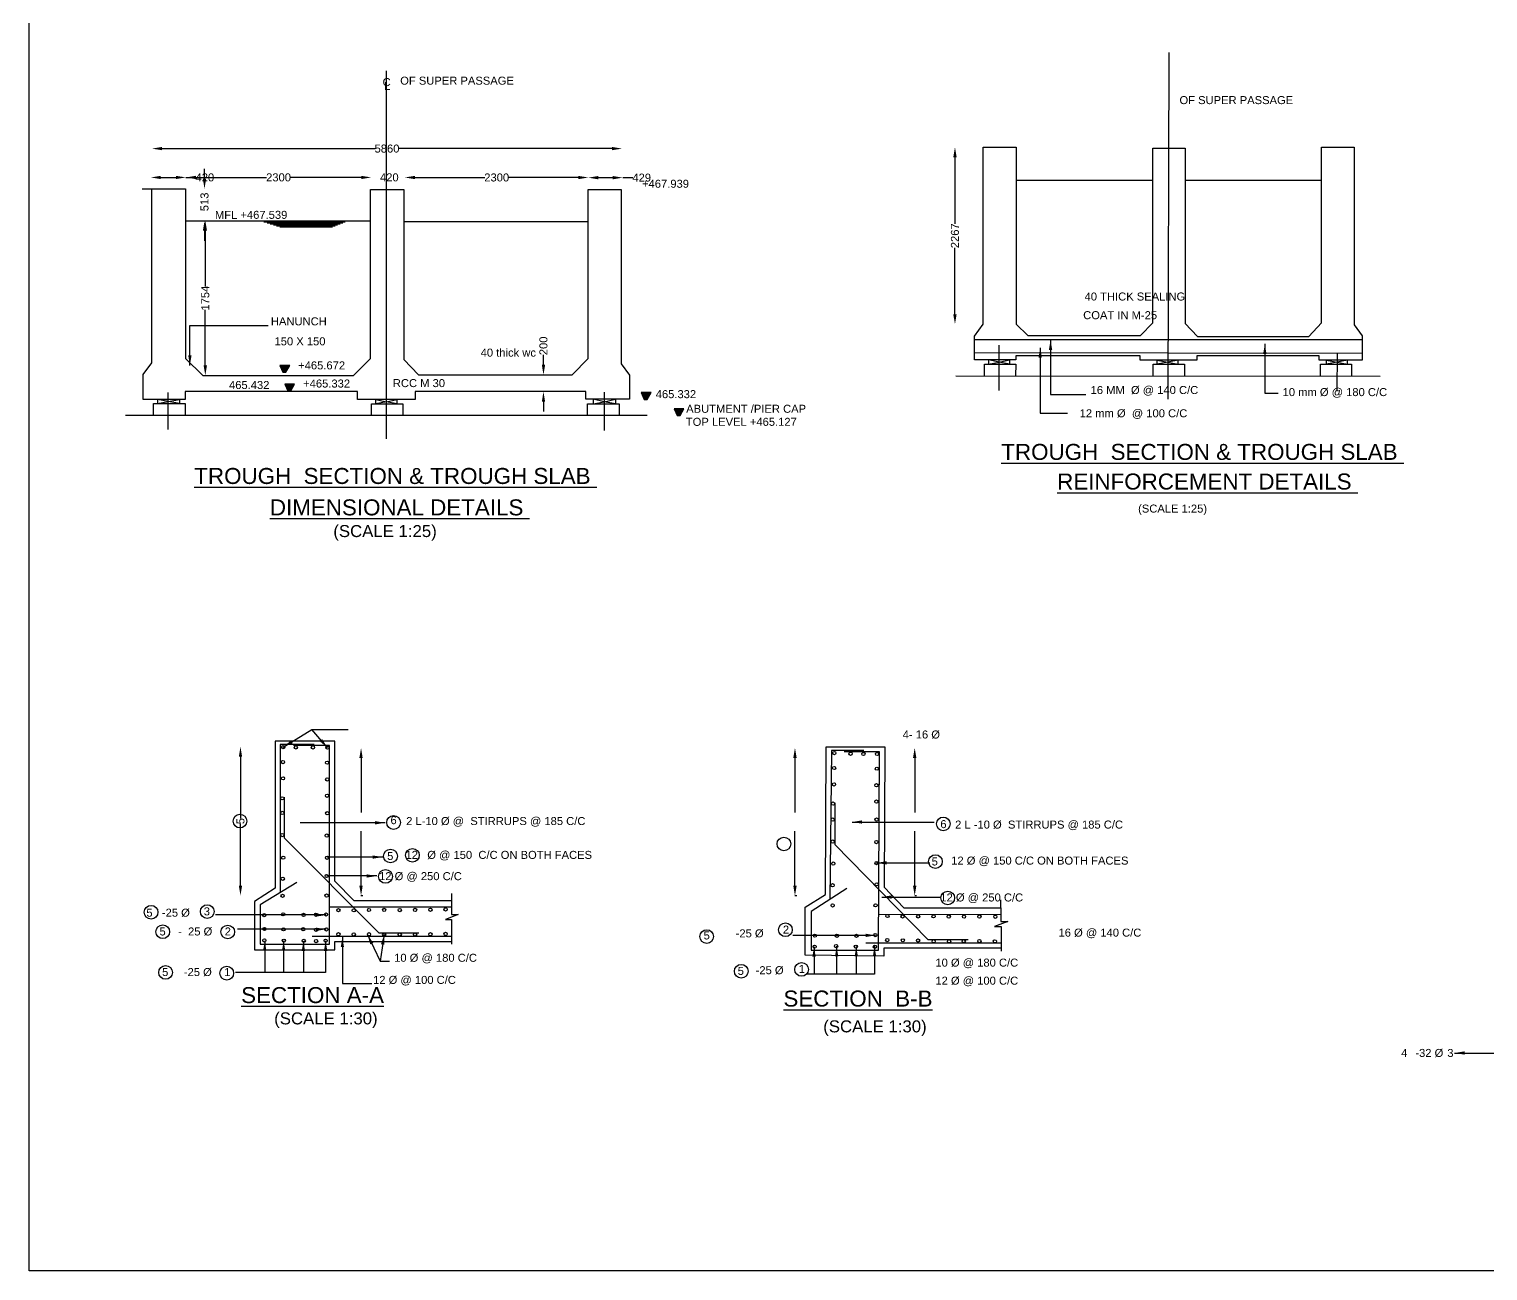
# Model space of a CAD drawing. Header units: millimetres. Extents: x 5124 to 5816485, y 2311 to 20996667.
# Drawn here: x 5773434 to 5791660, y 20967685 to 20983203 of the extents above; entities that cross this region are included whole.
import ezdxf

# ---------------------------------------------------------------- set-up
doc = ezdxf.new("R2010")
doc.units = ezdxf.units.MM
doc.header["$MEASUREMENT"] = 0
doc.layers.add('DIMENSION', color=2, linetype='Continuous')
doc.layers.add('TEXT', color=7, linetype='Continuous')
doc.styles.get("Standard").update_dxf_attribs({"font": 'arial.ttf', "height": 100})
doc.dimstyles.get("Standard").update_dxf_attribs({"dimtxt": 125, "dimasz": 125, "dimexe": 0.18, "dimexo": 0.0625, "dimgap": 0.09, "dimtad": 0, "dimdec": 0, "dimzin": 0, "dimdsep": 46, "dimtxsty": 'Standard', "dimcen": 0.09, "dimse1": 1, "dimse2": 1, "dimadec": 0, "dimazin": 0, "dimtfac": 1, "dimtdec": 0, "dimtofl": 0, "dimtmove": 0, "dimatfit": 3, "dimfxl": 0, "dimtolj": 1, "dimtzin": 0, "dimarcsym": 0})

# ---------------------------------------------------------------- blocks, each defined once
blk = doc.blocks.new('*D9')
at = {"layer": 'Defpoints', "color": 0, "transparency": 16777216}
for p in [(5774969, 20981720), (5780841, 20981720), (5780841, 20981710)]:
    blk.add_point(p, dxfattribs=at)
at = {"layer": 'DIMENSION', "color": 0, "lineweight": -2, "transparency": 16777216}
for p, q in [((5775094, 20981710), (5777756, 20981710)), ((5780716, 20981710), (5778054, 20981710))]:
    blk.add_line(p, q, dxfattribs=at)
at = {"layer": 'DIMENSION', "color": 0, "transparency": 16777216}
for points in [[(5775094, 20981731), (5775094, 20981690), (5774969, 20981710)], [(5780716, 20981731), (5780716, 20981690), (5780841, 20981710)]]:
    blk.add_solid(points, dxfattribs=at)
at = {"layer": 'DIMENSION', "color": 0, "transparency": 16777216, "insert": (5777905, 20981710), "char_height": 100, "attachment_point": 5}
blk.add_mtext('\\A1;5860', dxfattribs=at)
blk = doc.blocks.new('*D10')
at = {"layer": 'Defpoints', "color": 0, "transparency": 16777216}
for p in [(5774954, 20981293), (5775392, 20981350), (5775392, 20981293)]:
    blk.add_point(p, dxfattribs=at)
at = {"layer": 'DIMENSION', "color": 0, "lineweight": -2, "transparency": 16777216}
for p, q in [((5775079, 20981350), (5775267, 20981350)), ((5775392, 20981350), (5775517, 20981350))]:
    blk.add_line(p, q, dxfattribs=at)
at = {"layer": 'DIMENSION', "color": 0, "transparency": 16777216}
for points in [[(5775079, 20981370), (5775079, 20981329), (5774954, 20981350)], [(5775267, 20981370), (5775267, 20981329), (5775392, 20981350)]]:
    blk.add_solid(points, dxfattribs=at)
at = {"layer": 'DIMENSION', "color": 0, "transparency": 16777216, "insert": (5775629, 20981350), "char_height": 100, "attachment_point": 5}
blk.add_mtext('\\A1;420', dxfattribs=at)
blk = doc.blocks.new('*D11')
at = {"layer": 'Defpoints', "color": 0, "transparency": 16777216}
for p in [(5775392, 20981350), (5777708, 20981350), (5777708, 20981350)]:
    blk.add_point(p, dxfattribs=at)
at = {"layer": 'DIMENSION', "color": 0, "lineweight": -2, "transparency": 16777216}
for p, q in [((5775517, 20981350), (5776400, 20981350)), ((5777583, 20981350), (5776700, 20981350))]:
    blk.add_line(p, q, dxfattribs=at)
at = {"layer": 'DIMENSION', "color": 0, "transparency": 16777216}
for points in [[(5775517, 20981370), (5775517, 20981329), (5775392, 20981350)], [(5777583, 20981370), (5777583, 20981329), (5777708, 20981350)]]:
    blk.add_solid(points, dxfattribs=at)
at = {"layer": 'DIMENSION', "color": 0, "transparency": 16777216, "insert": (5776550, 20981350), "char_height": 100, "attachment_point": 5}
blk.add_mtext('\\A1;2300', dxfattribs=at)
blk = doc.blocks.new('*D12')
at = {"layer": 'Defpoints', "color": 0, "transparency": 16777216}
for p in [(5777708, 20981350), (5778131, 20981350), (5778131, 20981350)]:
    blk.add_point(p, dxfattribs=at)
at = {"layer": 'DIMENSION', "color": 0, "lineweight": -2, "transparency": 16777216}
for p, q in [((5777583, 20981350), (5777458, 20981350)), ((5778256, 20981350), (5778381, 20981350))]:
    blk.add_line(p, q, dxfattribs=at)
at = {"layer": 'DIMENSION', "color": 0, "transparency": 16777216}
for points in [[(5777583, 20981370), (5777583, 20981329), (5777708, 20981350)], [(5778256, 20981370), (5778256, 20981329), (5778131, 20981350)]]:
    blk.add_solid(points, dxfattribs=at)
at = {"layer": 'DIMENSION', "color": 0, "transparency": 16777216, "insert": (5777934, 20981350), "char_height": 100, "attachment_point": 5}
blk.add_mtext('\\A1;420', dxfattribs=at)
blk = doc.blocks.new('*D13')
at = {"layer": 'Defpoints', "color": 0, "transparency": 16777216}
for p in [(5778131, 20981350), (5780421, 20981350), (5780421, 20981349)]:
    blk.add_point(p, dxfattribs=at)
at = {"layer": 'DIMENSION', "color": 0, "lineweight": -2, "transparency": 16777216}
for p, q in [((5778256, 20981349), (5779126, 20981349)), ((5780296, 20981349), (5779426, 20981349))]:
    blk.add_line(p, q, dxfattribs=at)
at = {"layer": 'DIMENSION', "color": 0, "transparency": 16777216}
for points in [[(5778256, 20981369), (5778256, 20981328), (5778131, 20981349)], [(5780296, 20981369), (5780296, 20981328), (5780421, 20981349)]]:
    blk.add_solid(points, dxfattribs=at)
at = {"layer": 'DIMENSION', "color": 0, "transparency": 16777216, "insert": (5779276, 20981349), "char_height": 100, "attachment_point": 5}
blk.add_mtext('\\A1;2300', dxfattribs=at)
blk = doc.blocks.new('*D14')
at = {"layer": 'Defpoints', "color": 0, "transparency": 16777216}
for p in [(5780421, 20981349), (5780850, 20981349), (5780850, 20981347)]:
    blk.add_point(p, dxfattribs=at)
at = {"layer": 'DIMENSION', "color": 0, "lineweight": -2, "transparency": 16777216}
for p, q in [((5780546, 20981347), (5780725, 20981347)), ((5780850, 20981347), (5780975, 20981347))]:
    blk.add_line(p, q, dxfattribs=at)
at = {"layer": 'DIMENSION', "color": 0, "transparency": 16777216}
for points in [[(5780546, 20981368), (5780546, 20981326), (5780421, 20981347)], [(5780725, 20981368), (5780725, 20981326), (5780850, 20981347)]]:
    blk.add_solid(points, dxfattribs=at)
at = {"layer": 'DIMENSION', "color": 0, "transparency": 16777216, "insert": (5781088, 20981347), "char_height": 100, "attachment_point": 5}
blk.add_mtext('\\A1;429', dxfattribs=at)
blk = doc.blocks.new('*D15')
at = {"layer": 'Defpoints', "color": 0, "transparency": 16777216}
for p in [(5775387, 20981208), (5775387, 20980808), (5775625, 20980808)]:
    blk.add_point(p, dxfattribs=at)
at = {"layer": 'DIMENSION', "color": 0, "lineweight": -2, "transparency": 16777216}
for p, q in [((5775625, 20981333), (5775625, 20981458)), ((5775625, 20980683), (5775625, 20980558))]:
    blk.add_line(p, q, dxfattribs=at)
at = {"layer": 'DIMENSION', "color": 0, "transparency": 16777216}
for points in [[(5775604, 20981333), (5775645, 20981333), (5775625, 20981208)], [(5775604, 20980683), (5775645, 20980683), (5775625, 20980808)]]:
    blk.add_solid(points, dxfattribs=at)
at = {"layer": 'DIMENSION', "color": 0, "transparency": 16777216, "insert": (5775625, 20981044), "char_height": 100, "attachment_point": 5, "rotation": 90}
blk.add_mtext('\\A1;513', dxfattribs=at)
blk = doc.blocks.new('*D16')
at = {"layer": 'Defpoints', "color": 0, "transparency": 16777216}
for p in [(5775625, 20980808), (5775625, 20978875), (5775635, 20978875)]:
    blk.add_point(p, dxfattribs=at)
at = {"layer": 'DIMENSION', "color": 0, "lineweight": -2, "transparency": 16777216}
for p, q in [((5775635, 20980683), (5775635, 20979986)), ((5775635, 20979000), (5775635, 20979697))]:
    blk.add_line(p, q, dxfattribs=at)
at = {"layer": 'DIMENSION', "color": 0, "transparency": 16777216}
for points in [[(5775614, 20980683), (5775656, 20980683), (5775635, 20980808)], [(5775614, 20979000), (5775656, 20979000), (5775635, 20978875)]]:
    blk.add_solid(points, dxfattribs=at)
at = {"layer": 'DIMENSION', "color": 0, "transparency": 16777216, "insert": (5775635, 20979841), "char_height": 100, "attachment_point": 5, "rotation": 90}
blk.add_mtext('\\A1;1754', dxfattribs=at)
blk = doc.blocks.new('*D17')
at = {"layer": 'Defpoints', "color": 0, "transparency": 16777216}
for p in [(5779473, 20978883), (5779860, 20978883), (5779473, 20978673)]:
    blk.add_point(p, dxfattribs=at)
at = {"layer": 'DIMENSION', "color": 0, "lineweight": -2, "transparency": 16777216}
for p, q in [((5779860, 20979008), (5779860, 20979133)), ((5779860, 20978548), (5779860, 20978423))]:
    blk.add_line(p, q, dxfattribs=at)
at = {"layer": 'DIMENSION', "color": 0, "transparency": 16777216}
for points in [[(5779840, 20979008), (5779881, 20979008), (5779860, 20978883)], [(5779840, 20978548), (5779881, 20978548), (5779860, 20978673)]]:
    blk.add_solid(points, dxfattribs=at)
at = {"layer": 'DIMENSION', "color": 0, "transparency": 16777216, "insert": (5779860, 20979245), "char_height": 100, "attachment_point": 5, "rotation": 90}
blk.add_mtext('\\A1;200', dxfattribs=at)
blk = doc.blocks.new('*D18')
at = {"layer": 'Defpoints', "color": 0, "transparency": 16777216}
for p in [(5785356, 20981728), (5785002, 20979515), (5785356, 20979515)]:
    blk.add_point(p, dxfattribs=at)
at = {"layer": 'DIMENSION', "color": 0, "lineweight": -2, "transparency": 16777216}
for p, q in [((5785002, 20981603), (5785002, 20980772)), ((5785002, 20979640), (5785002, 20980471))]:
    blk.add_line(p, q, dxfattribs=at)
at = {"layer": 'DIMENSION', "color": 0, "transparency": 16777216}
for points in [[(5784981, 20981603), (5785023, 20981603), (5785002, 20981728)], [(5784981, 20979640), (5785023, 20979640), (5785002, 20979515)]]:
    blk.add_solid(points, dxfattribs=at)
at = {"layer": 'DIMENSION', "color": 0, "transparency": 16777216, "insert": (5785002, 20980621), "char_height": 100, "attachment_point": 5, "rotation": 90}
blk.add_mtext('\\A1;2267', dxfattribs=at)
blk = doc.blocks.new('*D24')
at = {"layer": 'Defpoints', "color": 0, "transparency": 16777216}
for p in [(5776099, 20974236), (5776074, 20972374), (5776099, 20972374)]:
    blk.add_point(p, dxfattribs=at)
at = {"layer": 'DIMENSION', "color": 0, "lineweight": -2, "transparency": 16777216}
for p, q in [((5776074, 20974111), (5776074, 20973339)), ((5776074, 20972499), (5776074, 20973272))]:
    blk.add_line(p, q, dxfattribs=at)
at = {"layer": 'DIMENSION', "color": 0, "transparency": 16777216}
for points in [[(5776054, 20974111), (5776095, 20974111), (5776074, 20974236)], [(5776054, 20972499), (5776095, 20972499), (5776074, 20972374)]]:
    blk.add_solid(points, dxfattribs=at)
at = {"layer": 'DIMENSION', "color": 0, "transparency": 16777216, "insert": (5776074, 20973305), "char_height": 100, "attachment_point": 5, "rotation": 90}
blk.add_mtext('\\A1;5', dxfattribs=at)
blk = doc.blocks.new('*D25')
at = {"layer": 'Defpoints', "color": 0, "transparency": 16777216}
for p in [(5777581, 20974221), (5777604, 20974221), (5777604, 20972372)]:
    blk.add_point(p, dxfattribs=at)
at = {"layer": 'DIMENSION', "color": 0, "lineweight": -2, "transparency": 16777216}
for p, q in [((5777581, 20974096), (5777581, 20973413)), ((5777581, 20972497), (5777581, 20973180)), ((5777604, 20972372), (5777580, 20972372))]:
    blk.add_line(p, q, dxfattribs=at)
at = {"layer": 'DIMENSION', "color": 0, "transparency": 16777216}
for points in [[(5777560, 20974096), (5777601, 20974096), (5777581, 20974221)], [(5777560, 20972497), (5777601, 20972497), (5777581, 20972372)]]:
    blk.add_solid(points, dxfattribs=at)
at = {"layer": 'DIMENSION', "color": 0, "transparency": 16777216, "insert": (5777581, 20973296), "char_height": 100, "attachment_point": 5, "rotation": 90}
blk.add_mtext('\\A1;      ', dxfattribs=at)
blk = doc.blocks.new('*D26')
at = {"layer": 'Defpoints', "color": 0, "transparency": 16777216}
for p in [(5783003, 20974221), (5783026, 20974221), (5783026, 20972372)]:
    blk.add_point(p, dxfattribs=at)
at = {"layer": 'DIMENSION', "color": 0, "lineweight": -2, "transparency": 16777216}
for p, q in [((5783003, 20974096), (5783003, 20973413)), ((5783003, 20972497), (5783003, 20973180)), ((5783026, 20972372), (5783003, 20972372))]:
    blk.add_line(p, q, dxfattribs=at)
at = {"layer": 'DIMENSION', "color": 0, "transparency": 16777216}
for points in [[(5782982, 20974096), (5783024, 20974096), (5783003, 20974221)], [(5782982, 20972497), (5783024, 20972497), (5783003, 20972372)]]:
    blk.add_solid(points, dxfattribs=at)
at = {"layer": 'DIMENSION', "color": 0, "transparency": 16777216, "insert": (5783003, 20973296), "char_height": 100, "attachment_point": 5, "rotation": 90}
blk.add_mtext('\\A1;      ', dxfattribs=at)
blk = doc.blocks.new('*D27')
at = {"layer": 'Defpoints', "color": 0, "transparency": 16777216}
for p in [(5784499, 20974221), (5784523, 20974221), (5784523, 20972372)]:
    blk.add_point(p, dxfattribs=at)
at = {"layer": 'DIMENSION', "color": 0, "lineweight": -2, "transparency": 16777216}
for p, q in [((5784499, 20974096), (5784499, 20973413)), ((5784499, 20972497), (5784499, 20973180)), ((5784523, 20972372), (5784499, 20972372))]:
    blk.add_line(p, q, dxfattribs=at)
at = {"layer": 'DIMENSION', "color": 0, "transparency": 16777216}
for points in [[(5784478, 20974096), (5784520, 20974096), (5784499, 20974221)], [(5784478, 20972497), (5784520, 20972497), (5784499, 20972372)]]:
    blk.add_solid(points, dxfattribs=at)
at = {"layer": 'DIMENSION', "color": 0, "transparency": 16777216, "insert": (5784499, 20973296), "char_height": 100, "attachment_point": 5, "rotation": 90}
blk.add_mtext('\\A1;      ', dxfattribs=at)

msp = doc.modelspace()

# ---------------------------------------------------------------- hatches: boundary and pattern name
at = {"layer": 'DIMENSION'}
h = msp.add_hatch(color=0, dxfattribs=at)
h.dxf.hatch_style = 1
h.paths.add_polyline_path([(5776689.9, 20978999.7), (5776567.1, 20978999.7), (5776604.4, 20978915.7), (5776640.6, 20978915.7)])
h = msp.add_hatch(color=0, dxfattribs=at)
h.dxf.hatch_style = 1
h.paths.add_polyline_path([(5776751.1, 20978768.1), (5776628.3, 20978768.1), (5776665.6, 20978684.1), (5776701.8, 20978684.1)])
h = msp.add_hatch(color=0, dxfattribs=at)
h.dxf.hatch_style = 1
h.paths.add_polyline_path([(5781204.1, 20978660.2), (5781081.3, 20978660.2), (5781118.6, 20978576.2), (5781154.8, 20978576.2)])
h = msp.add_hatch(color=0, dxfattribs=at)
h.dxf.hatch_style = 1
h.paths.add_polyline_path([(5781616, 20978459.2), (5781493.2, 20978459.2), (5781530.4, 20978375.2), (5781566.6, 20978375.2)])

# ---------------------------------------------------------------- linework, layer by layer
at = {"layer": 'DIMENSION', "color": 0}
msp.add_lwpolyline([(5773433.9, 20996666.8), (5816401.6, 20996666.8), (5816401.6, 20967685), (5773433.9, 20967685)], close=True, dxfattribs=at)
for points in [[(5787675.9, 20982913), (5787662.1, 20978579.8)], [(5777900, 20978082), (5777900, 20982680.4)], [(5785356.4, 20979515), (5785356.4, 20981727.6), (5785766.4, 20981727.6), (5785766.4, 20979517.7), (5785910.7, 20979375.3), (5787322.2, 20979375.3), (5787475.8, 20979530.9), (5787475.8, 20981716), (5787879.3, 20981716), (5787879.3, 20979524.4), (5788033.7, 20979362.5), (5789423.4, 20979362.5), (5789583.6, 20979532), (5789583.6, 20981726.8), (5789989.1, 20981726.8), (5789989.1, 20979509.3), (5790090.7, 20979369.4), (5790090.7, 20979066.9), (5789552.7, 20979066.9), (5789552.7, 20979121), (5788024.6, 20979121), (5788024.6, 20979066.1), (5787315.9, 20979066.1), (5787315.9, 20979120.5), (5785763.7, 20979120.5), (5785763.7, 20979068.9), (5785246, 20979068.9), (5785246, 20979364), (5785356.4, 20979515)], [(5785766.4, 20981313.8), (5787475.8, 20981313.8)], [(5787879.3, 20981313.8), (5789583.6, 20981313.8)], [(5774843.8, 20981208.2), (5775387, 20981208.2), (5775387, 20979088), (5775603.8, 20978874.6), (5777488.3, 20978874.6), (5777699.2, 20979086.9), (5777699.2, 20981197.7), (5778114.8, 20981197.7), (5778114.8, 20979076.5), (5778296.7, 20978883.4), (5780216.8, 20978883.4), (5780417, 20979085.9), (5780417, 20981197), (5780832.1, 20981197), (5780832.1, 20979021.9), (5780935.6, 20978877.1), (5780935.6, 20978578.5), (5780388.8, 20978578.5), (5780388.8, 20978673.4), (5778255.3, 20978673.4), (5778255.3, 20978573.4), (5777537.1, 20978573.4), (5777537.1, 20978673.2), (5775382.8, 20978673.2), (5775382.8, 20978574.8), (5774856.5, 20978574.8), (5774856.5, 20978885.1), (5774965.2, 20979034.8), (5774965.2, 20981208.2)], [(5775387, 20980807.9), (5777699.2, 20980807.9)], [(5776365.9, 20980795.1), (5777384.3, 20980795.1)], [(5776405.8, 20980782.3), (5777352.2, 20980782.3)], [(5776445.7, 20980769.5), (5777320.1, 20980769.5)], [(5776485.7, 20980756.7), (5777288, 20980756.7)], [(5776525.6, 20980744), (5777255.9, 20980744)], [(5776565.5, 20980731.2), (5777223.8, 20980731.2)], [(5778114.8, 20980798.7), (5780417, 20980798.7)], [(5790090.7, 20979322.1), (5785246, 20979322.1)], [(5785556.1, 20978685.7), (5785556.1, 20979252.9)], [(5785246, 20979162.1), (5790090.7, 20979152.5)], [(5785420.2, 20979068.9), (5785420.2, 20979017.8), (5785556.1, 20979040.1), (5785420.2, 20979068.9)], [(5785556.1, 20979040.1), (5785684.6, 20979068.9), (5785684.6, 20979017.8), (5785556.1, 20979040.1)], [(5787528.9, 20979014.8), (5787528.9, 20979066.1), (5787791.9, 20979014.8), (5787791.9, 20979066.1), (5787663.5, 20979039.8), (5787528.9, 20979014.8)], [(5789645.9, 20979014.7), (5789645.9, 20979066.9), (5789908.9, 20979014.7), (5789908.9, 20979066.9), (5789645.9, 20979014.7)], [(5789779.4, 20978680.7), (5789780.3, 20979153.1)], [(5776604.4, 20978915.7), (5776640.6, 20978915.7), (5776689.9, 20978999.7), (5776567.1, 20978999.7), (5776604.4, 20978915.7)], [(5785014.2, 20978871.1), (5790314, 20978867.4)], [(5785370.2, 20978870.9), (5785370.2, 20979017.8), (5785760.5, 20979017.8), (5785760.3, 20978870.6)], [(5787478.5, 20978869.4), (5787478.5, 20979014.8), (5787869.6, 20979014.8), (5787869.5, 20978869.1)], [(5789569.5, 20978867.9), (5789569.5, 20979014.7), (5789958.1, 20979014.7), (5789958, 20978867.6)], [(5776665.6, 20978684.1), (5776701.8, 20978684.1), (5776751.1, 20978768.1), (5776628.3, 20978768.1), (5776665.6, 20978684.1)], [(5780620.7, 20978664.7), (5780620.7, 20978185.3)], [(5774987.9, 20978379.9), (5774987.9, 20978524.9), (5775383.7, 20978524.9), (5775383.7, 20978379.9)], [(5775039.1, 20978574.8), (5775039.1, 20978524.9), (5775172.4, 20978549.5), (5775039.1, 20978574.8)], [(5775172.4, 20978198.9), (5775172.4, 20978661.7)], [(5775172.4, 20978549.5), (5775311.2, 20978574.8), (5775311.2, 20978524.9), (5775172.4, 20978549.5)], [(5777712.6, 20978379.9), (5777712.6, 20978518.7), (5778102.8, 20978518.7), (5778102.8, 20978379.9)], [(5777764.3, 20978518.7), (5777764.3, 20978573.4), (5777900, 20978544.5), (5777764.3, 20978518.7)], [(5777900, 20978544.5), (5778027.8, 20978573.4), (5778027.8, 20978518.7), (5777900, 20978544.5)], [(5780409.3, 20978379.9), (5780409.3, 20978520.2), (5780807.3, 20978520.2), (5780807.3, 20978379.9)], [(5780483.2, 20978578.5), (5780483.2, 20978520.2), (5780620.7, 20978545.8), (5780483.2, 20978578.5)], [(5780620.7, 20978545.8), (5780761.8, 20978578.5), (5780761.8, 20978520.2), (5780620.7, 20978545.8)], [(5781118.6, 20978576.2), (5781154.8, 20978576.2), (5781204.1, 20978660.2), (5781081.3, 20978660.2), (5781118.6, 20978576.2)], [(5774635.8, 20978379.9), (5781157.5, 20978379.9)], [(5781530.4, 20978375.2), (5781566.6, 20978375.2), (5781616, 20978459.2), (5781493.2, 20978459.2), (5781530.4, 20978375.2)], [(5778711, 20972310), (5777494.9, 20972310), (5777253.7, 20972556.1), (5777253.7, 20974305.5), (5776508.1, 20974305.5), (5776508.1, 20972466.9), (5776248.8, 20972302.8), (5776248.8, 20971695.1), (5777252.6, 20971695.1), (5777252.6, 20971800.4), (5778712.1, 20971800.4)], [(5776779.9, 20972538.9), (5776321, 20972258.3), (5776321, 20971769.1), (5777184.6, 20971769.1), (5777184.6, 20974249.4), (5776736.4, 20974249.4)], [(5776995.7, 20974263.2), (5776569.6, 20974263.2), (5776569, 20972409.9)], [(5783131.5, 20971629.2), (5783131.5, 20972229.2), (5783382.9, 20972386.3), (5783391, 20974232.8), (5784126, 20974232.8), (5784116.2, 20972479.5), (5784364.8, 20972223), (5785575.9, 20972223), (5785575.9, 20972323.4)], [(5783652.7, 20972464.6), (5783205, 20972176.5), (5783205, 20971693.4), (5784046.7, 20971693.4), (5784059.2, 20974172.6), (5783618.1, 20974172.6)], [(5783861.6, 20974188.9), (5783458.2, 20974188.9), (5783438.9, 20972327)], [(5776620.7, 20973606.7), (5776620.7, 20973098.2), (5777804.5, 20971910.1), (5778304.3, 20971910.1)], [(5783502.9, 20973534.4), (5783502.9, 20973013.4), (5784663, 20971827.3), (5785166.8, 20971827.3)], [(5778711, 20972399.9), (5778711, 20972138.4), (5778795.8, 20972138.4), (5778635, 20972074.5), (5778712.1, 20972074.5), (5778712.1, 20971769.6)], [(5778711, 20972230.7), (5777184.6, 20972230.7)], [(5784049, 20972143.8), (5785575.9, 20972136.5)], [(5785575.9, 20972223), (5785575.9, 20972050.1), (5785663.9, 20972050.1), (5785497.4, 20971990.4), (5785578.2, 20971990.4), (5785578.2, 20971678.7)], [(5778712.1, 20971864.2), (5776971.8, 20971864.2)], [(5785578.2, 20971779.1), (5783888.6, 20971781.2)], [(5785578.2, 20971717.1), (5784112.3, 20971717.1), (5784112.3, 20971618.6), (5783131.5, 20971629.2)]]:
    msp.add_lwpolyline(points, dxfattribs=at)
for centre, radius in [((5776608.5, 20974230.2), 20.2), ((5776766.2, 20974226.4), 20.2), ((5776979.2, 20974226.1), 20.2), ((5777161.3, 20974222.9), 20.2), ((5783495.1, 20974155), 20.2), ((5783697.2, 20974147.6), 20.2), ((5783858.4, 20974144.5), 20.2), ((5784028.8, 20974144.5), 20.2), ((5776603.9, 20974042.5), 20.2), ((5777156.3, 20974035.4), 20.2), ((5783492, 20973968.8), 20.2), ((5784025.9, 20973960.3), 20.2), ((5776605.6, 20973840.4), 20.2), ((5777158.3, 20973826.8), 20.2), ((5783490.8, 20973764.3), 20.2), ((5784021.1, 20973753.4), 20.2), ((5776596.4, 20973589.9), 20.2), ((5777156.1, 20973621.7), 20.2), ((5784020.2, 20973549.7), 20.2), ((5776068.2, 20973305.4), 85.6), ((5776596.4, 20973408), 20.2), ((5777158.3, 20973403.7), 20.2), ((5783478.1, 20973525.2), 20.2), ((5777988, 20973288), 85.6), ((5783474, 20973324.3), 20.2), ((5784022.5, 20973324.4), 20.2), ((5784856.6, 20973271.2), 85.6), ((5776595.9, 20973131.1), 20.2), ((5777152.6, 20973124.8), 20.2), ((5782864.3, 20973019.6), 85.6), ((5783475, 20973049.2), 20.2), ((5784019.9, 20973043.3), 20.2), ((5776608.1, 20972848.1), 20.2), ((5777157.1, 20972847.7), 20.2), ((5777948.9, 20972869.2), 85.6), ((5778223.5, 20972877.8), 85.6), ((5784757.4, 20972800.2), 85.6), ((5777886.4, 20972614.2), 85.6), ((5783482.1, 20972774.3), 20.2), ((5784021.8, 20972780.9), 20.2), ((5776603.1, 20972584.4), 20.2), ((5777150.7, 20972619.5), 20.2), ((5783473.8, 20972503.5), 20.2), ((5784024.1, 20972515.4), 20.2), ((5776600.6, 20972371.8), 20.2), ((5777150, 20972374.4), 20.2), ((5784912.4, 20972344.7), 85.6), ((5774956.7, 20972165.8), 85.6), ((5775659.7, 20972175.5), 85.6), ((5776371, 20972129.9), 20.2), ((5776609.1, 20972139.8), 20.2), ((5776862.7, 20972132.8), 20.2), ((5777017.7, 20972135.6), 20.2), ((5777142.7, 20972138.3), 20.2), ((5777298, 20972192.4), 20.2), ((5777489.4, 20972190), 20.2), ((5777680, 20972194.4), 20.2), ((5777869.5, 20972195.2), 20.2), ((5778064.5, 20972193.5), 20.2), ((5778256.1, 20972195.2), 20.2), ((5778447.5, 20972197.8), 20.2), ((5778637.2, 20972201.3), 20.2), ((5783473.8, 20972251.2), 20.2), ((5784010.4, 20972252.7), 20.2), ((5784157.7, 20972119.2), 20.2), ((5784347.5, 20972113.5), 20.2), ((5784542.4, 20972114.2), 20.2), ((5784734.4, 20972114.9), 20.2), ((5784924.2, 20972112.8), 20.2), ((5785115.4, 20972112.8), 20.2), ((5785307.3, 20972112), 20.2), ((5785505.9, 20972109.9), 20.2), ((5775102.5, 20971923), 85.6), ((5775915.7, 20971919.7), 85.6), ((5776372.4, 20971956.8), 20.2), ((5776611.9, 20971952.6), 20.2), ((5776858.6, 20971954), 20.2), ((5777019.1, 20971947), 20.2), ((5777147.3, 20971952.3), 20.2), ((5781899.6, 20971861.8), 85.6), ((5782883.8, 20971948.1), 85.6), ((5776372.4, 20971813.9), 20.2), ((5776615.9, 20971811.6), 20.2), ((5776864.5, 20971809.3), 20.2), ((5777019, 20971805.9), 20.2), ((5777138.3, 20971811.6), 20.2), ((5777298, 20971891.3), 20.2), ((5777489.4, 20971888.9), 20.2), ((5777680, 20971891.9), 20.2), ((5777869.5, 20971888.3), 20.2), ((5778064.5, 20971888.6), 20.2), ((5778256.1, 20971888.3), 20.2), ((5778447.5, 20971892.1), 20.2), ((5778637.2, 20971895.6), 20.2), ((5783248.6, 20971736.7), 20.2), ((5783252.6, 20971874.1), 20.2), ((5783517.2, 20971743.3), 20.2), ((5783526.5, 20971872.8), 20.2), ((5783763.2, 20971736.7), 20.2), ((5783771.1, 20971871.5), 20.2), ((5784001.2, 20971735.4), 20.2), ((5784006.6, 20971880.7), 20.2), ((5784155.9, 20971818), 20.2), ((5784350.5, 20971815.6), 20.2), ((5784541.6, 20971813.3), 20.2), ((5784736.1, 20971804), 20.2), ((5784928.4, 20971802.8), 20.2), ((5785111.8, 20971804.9), 20.2), ((5785307.8, 20971805.8), 20.2), ((5785501.3, 20971803.3), 20.2), ((5775138.1, 20971414.8), 85.6), ((5775902.7, 20971405.1), 85.6), ((5782331.7, 20971428.9), 85.6), ((5783085.7, 20971451.9), 85.6)]:
    msp.add_circle(centre, radius, dxfattribs=at)

# ---------------------------------------------------------------- texts
at = {"layer": 'TEXT', "color": 0}
for s, height, p in [('C', 100, (5777849.9, 20982491.3)), ('L', 100, (5777867.9, 20982444.3)), ('OF SUPER PASSAGE ', 100, (5778069.9, 20982509.2)), ('OF SUPER PASSAGE ', 100, (5787807.4, 20982266.2)), ('+467.939', 100, (5781092, 20981220.9)), ('MFL +467.539 ', 100, (5775755.1, 20980832.4)), ('40 THICK SEALING ', 100, (5786621.7, 20979811.7)), ('HANUNCH ', 100, (5776454.3, 20979501.3)), ('COAT IN M-25 ', 100, (5786604.1, 20979578.4)), ('150 X 150 ', 100, (5776499.7, 20979251.7)), ('40 thick wc ', 100, (5779075.4, 20979110.4)), ('+465.672', 100, (5776794.9, 20978951)), ('465.432', 100, (5775931, 20978706)), ('+465.332', 100, (5776857.4, 20978724.1)), ('RCC M 30', 100, (5777978.1, 20978729.5)), ('465.332 ', 100, (5781262.8, 20978591.4)), ('16 MM  Ø @ 140 C/C', 100, (5786696.9, 20978642.9)), ('10 mm Ø @ 180 C/C', 100, (5789095.9, 20978617.1)), ('ABUTMENT /PIER CAP ', 100, (5781643.5, 20978408.8)), ('TOP LEVEL +465.127', 100, (5781639.5, 20978245.6)), ('12 mm Ø  @ 100 C/C', 100, (5786560.3, 20978352.4)), ('%%UTROUGH  SECTION & TROUGH SLAB ', 200, (5785581.1, 20977819.8)), ('%%UTROUGH  SECTION & TROUGH SLAB ', 200, (5775497.3, 20977518.9)), ('%%UREINFORCEMENT DETAILS ', 200, (5786279.3, 20977449.6)), ('%%UDIMENSIONAL DETAILS ', 200, (5776442, 20977126.4)), ('(SCALE 1:25)', 100, (5787290.4, 20977161.3)), ('(SCALE 1:25)', 150, (5777234.3, 20976855.5)), ('4- 16 Ø ', 100, (5784348.8, 20974337.9)), ('6', 100, (5777948.5, 20973267)), ('2 L-10 Ø @  STIRRUPS @ 185 C/C', 100, (5778144.4, 20973256.2)), ('6', 100, (5784819.4, 20973217.7)), ('2 L -10 Ø  STIRRUPS @ 185 C/C', 100, (5785004, 20973212.2)), ('5', 100, (5777907, 20972819.6)), ('12   Ø @ 150  C/C ON BOTH FACES ', 100, (5778136.4, 20972833.3)), ('5', 100, (5784710.8, 20972751.3)), ('12 Ø @ 150 C/C ON BOTH FACES ', 100, (5784955.1, 20972762.1)), ('12 Ø @ 250 C/C', 100, (5777806, 20972567.4)), ('12 Ø @ 250 C/C', 100, (5784819.4, 20972301.2)), ('5   -25 Ø ', 100, (5774898.3, 20972111)), ('   3', 100, (5775499, 20972127.3)), ('5    -  25 Ø    2', 100, (5775062.1, 20971876.4)), ('5', 100, (5781860.9, 20971826.7)), ('-25 Ø ', 100, (5782261.6, 20971852.5)), ('2', 100, (5782851.8, 20971899.8)), ('16 Ø @ 140 C/C', 100, (5786296.2, 20971861.9)), ('10 Ø @ 180 C/C', 100, (5777994.6, 20971547.5)), ('10 Ø @ 180 C/C', 100, (5784757.6, 20971487)), ('5     -25 Ø    1', 100, (5775094.9, 20971369)), ('12 Ø @ 100 C/C', 100, (5777731.3, 20971270.8)), ('5', 100, (5782287.4, 20971383.3)), ('-25 Ø ', 100, (5782511.4, 20971391.9)), ('1', 100, (5783049.9, 20971409.1)), ('%%USECTION A-A', 200, (5776082.4, 20971031)), ('%%USECTION  B-B', 200, (5782858.7, 20970987.7)), ('12 Ø @ 100 C/C', 100, (5784757.6, 20971261.5)), ('(SCALE 1:30)', 150, (5776495.4, 20970765.1)), ('(SCALE 1:30)', 150, (5783355.9, 20970665.3)), ('-32 Ø  ', 100, (5790754.5, 20970358.2)), ('4', 100, (5790577.9, 20970358.2)), ('3', 100, (5791153.6, 20970358.2))]:
    msp.add_text(s, height=height, dxfattribs=at).set_placement(p)

# ---------------------------------------------------------------- dimensions: what is measured, and where the dimension line sits
at = {"layer": 'DIMENSION', "color": 0}
for base, p1, p2, text, picture, middle in [((5780840.7, 20981710.4), (5774969, 20981720.2), (5780840.7, 20981720.2), '5860', '*D9', (5777904.8, 20981710.4)), ((5775392, 20981349.6), (5774953.7, 20981293.4), (5775392, 20981293.4), '420', '*D10', (5775629.4, 20981349.6)), ((5777708.3, 20981349.6), (5775392, 20981349.6), (5777708.3, 20981349.6), '2300', '*D11', (5776550.2, 20981349.6)), ((5780420.9, 20981348.5), (5778131, 20981349.6), (5780420.9, 20981349.6), '2300', '*D13', (5779275.9, 20981348.5))]:
    dim = msp.add_linear_dim(base=base, p1=p1, p2=p2, text=text, dimstyle='Standard', dxfattribs=at)
    dim.commit()
    dim.dimension.update_dxf_attribs({"geometry": picture, "text_midpoint": middle})
for base, p1, p2, text, picture, middle in [((5785002.3, 20979515), (5785356.4, 20981727.6), (5785356.4, 20979515), '2267', '*D18', (5785002.3, 20980621.3)), ((5775635, 20978874.6), (5775624.6, 20980807.9), (5775624.6, 20978874.6), '1754', '*D16', (5775635, 20979841.2)), ((5779860.4, 20978883.4), (5779473.4, 20978673.4), (5779473.4, 20978883.4), '200', '*D17', (5779860.4, 20979244.6)), ((5776074.5, 20972374.3), (5776099.4, 20974236.2), (5776099.4, 20972374.3), '5', '*D24', (5776074.5, 20973305.3))]:
    dim = msp.add_linear_dim(base=base, p1=p1, p2=p2, angle=90, text=text, dimstyle='Standard', dxfattribs=at)
    dim.commit()
    dim.dimension.update_dxf_attribs({"geometry": picture, "text_midpoint": middle})
dim = msp.add_linear_dim(base=(5775624.6, 20980807.9), p1=(5775387, 20981208.2), p2=(5775387, 20980807.9), angle=90, text='513', dimstyle='Standard', dxfattribs=at)
dim.commit()
dim.dimension.update_dxf_attribs({"geometry": '*D15', "text_midpoint": (5775624.6, 20981044.2), "dimtype": 160})
dim = msp.add_linear_dim(base=(5778131, 20981349.6), p1=(5777708.3, 20981349.6), p2=(5778131, 20981349.6), text='420', dimstyle='Standard', dxfattribs=at)
dim.commit()
dim.dimension.update_dxf_attribs({"geometry": '*D12', "text_midpoint": (5777934.4, 20981349.6), "dimtype": 160})
dim = msp.add_linear_dim(base=(5780849.8, 20981347.1), p1=(5780420.9, 20981348.5), p2=(5780849.8, 20981348.5), dimstyle='Standard', dxfattribs=at)
dim.commit()
dim.dimension.update_dxf_attribs({"geometry": '*D14', "text_midpoint": (5781087.5, 20981347.1)})
for base, p1, p2, picture, middle in [((5777580.6, 20974220.5), (5777603.9, 20972372.2), (5777603.9, 20974220.5), '*D25', (5777580.6, 20973296.4)), ((5783003, 20974220.5), (5783026.3, 20972372.2), (5783026.3, 20974220.5), '*D26', (5783003, 20973296.4)), ((5784499.3, 20974220.5), (5784522.6, 20972372.2), (5784522.6, 20974220.5), '*D27', (5784499.3, 20973296.4))]:
    dim = msp.add_linear_dim(base=base, p1=p1, p2=p2, angle=90, text='      ', dimstyle='Standard', override={"dimse1": 0}, dxfattribs=at)
    dim.commit()
    dim.dimension.update_dxf_attribs({"geometry": picture, "text_midpoint": middle})

# ---------------------------------------------------------------- leaders
for points in [[(5775442, 20979000.8), (5775442, 20979499.6), (5776421.9, 20979499.6)], [(5786067.3, 20979221.6), (5786067.3, 20978401.7), (5786409.6, 20978401.7)], [(5786196.2, 20979319.6), (5786196.2, 20978637.1), (5786639, 20978637.1)], [(5788874.1, 20979269.4), (5788874.1, 20978654.1), (5789040.3, 20978654.1)], [(5776608.5, 20974230.2), (5776964.8, 20974449.2), (5777419.6, 20974449.2)], [(5777161.3, 20974222.9), (5776964.8, 20974449.2)], [(5777882.1, 20973284.6), (5776820, 20973284.6)], [(5783716.9, 20973293.9), (5784743.9, 20973293.9)], [(5777852.1, 20972855.9), (5777152, 20972855.9)], [(5784023, 20972783.3), (5784687.1, 20972783.3)], [(5777777.1, 20972619.8), (5777155.1, 20972619.8)], [(5784086.3, 20972356.3), (5784827.6, 20972356.3)], [(5777141.9, 20972132.1), (5775761.2, 20972132.1)], [(5777143.8, 20971953.6), (5776035, 20971953.6)], [(5777138.3, 20971808.9), (5777138.3, 20971411.4), (5776012.4, 20971411.4)], [(5776377.5, 20971811.1), (5776377.5, 20971409.2)], [(5776613.6, 20971811.1), (5776613.6, 20971413.6)], [(5776860.6, 20971806.8), (5776860.6, 20971409.2)], [(5777347.7, 20971855.9), (5777347.7, 20971275.1), (5777716.7, 20971275.1)], [(5777660.5, 20971886.6), (5777819.6, 20971556.3), (5777938.1, 20971556.3)], [(5777869.5, 20971888.3), (5777819.6, 20971556.3)], [(5784010.6, 20971877.6), (5782975.3, 20971877.6)], [(5783996.8, 20971741), (5783996.8, 20971392.6), (5783159.2, 20971392.6)], [(5783523.5, 20971741), (5783523.5, 20971388.7)], [(5783768.9, 20971739), (5783768.9, 20971392.6)], [(5783241, 20971735.1), (5783241, 20971392.6)], [(5791244.1, 20970407.3), (5793995.5, 20970407.3)]]:
    msp.add_leader(points, dimstyle='Standard', override={"dimgap": 0.09, "dimtad": 0}, dxfattribs=at)

doc.saveas('drawing.dxf')
